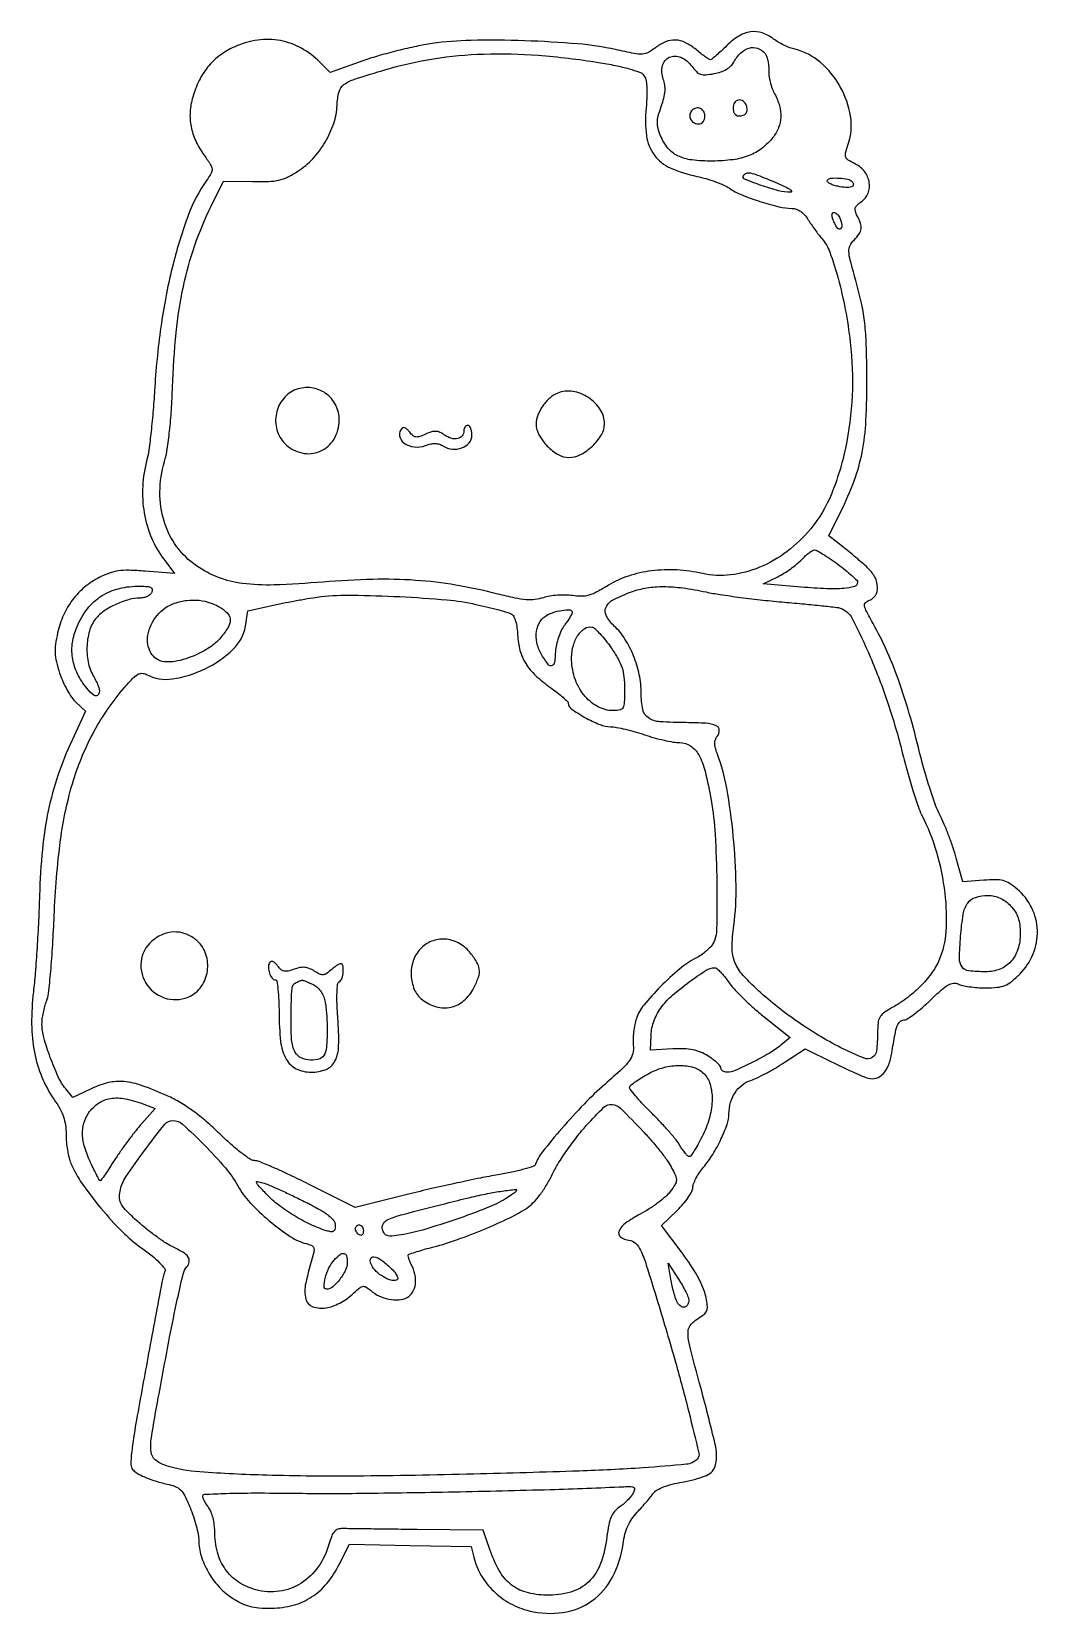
# Model space of a CAD drawing. Extents: x 126 to 377, y 52 to 446.
import ezdxf

# ---------------------------------------------------------------- set-up
doc = ezdxf.new("R2010")
doc.units = 0

msp = doc.modelspace()

# ---------------------------------------------------------------- linework, layer by layer
for points in [[(299.433333, 442.5, -0.007622), (298.050711, 441.158898, -0.011238), (296.793342, 440.028125, -0.006686), (295.714457, 439.125663, -0.172485), (295.361023, 439, -0.145976), (295.010284, 439.104628, -0.008657), (294.084073, 439.734375, -0.012448), (292.997459, 440.542273, -0.008821), (291.817631, 441.5, 0.058744), (289.181942, 443.234942, 0.105463), (286.686212, 443.884586, 0.110138), (284.21771, 443.448413, 0.068164), (281.666183, 441.95206, -0.044236), (279.900958, 440.800322, -0.111836), (278.430836, 440.39829, -0.059378), (276.422955, 440.547992, -0.00617), (271.781325, 441.514899, 0.033647), (262.404857, 442.936296, 0.012608), (249.122692, 443.70706, 0.012659), (235.771068, 443.806326, 0.032133), (226.111013, 443.011189, 0.015292), (222.207869, 442.313212, 0.008895), (217.568742, 441.249836, 0.008887), (212.954163, 440.017855, 0.014822), (209.123002, 438.797777), (200.746003, 435.85385), (197.623002, 438.865591, 0.074914), (192.951268, 442.184699, 0.081683), (187.643873, 443.85654, 0.080088), (181.992888, 443.756635, 0.068438), (176.322704, 441.914172, 0.052597), (172.957068, 439.823087, 0.058406), (170.231726, 437.139311, 0.055744), (168.105622, 433.785732, 0.041662), (166.520136, 429.702632, 0.056205), (165.862933, 425.981591, 0.064284), (166.100617, 422.37831, 0.061319), (167.267761, 418.817561, 0.044825), (169.369225, 415.221211, -0.011657), (170.959642, 412.871871, -0.119712), (171.34076, 411.771755, -0.155951), (171.116948, 410.742929, -0.023795), (169.967652, 408.954571, 0.065669), (165.458336, 400.451913, 0.027765), (161.621325, 388.089895, 0.02524), (158.718413, 373.390265, 0.02084), (157.078638, 357.5, -0.005438), (156.670723, 351.846729, -0.006171), (156.153948, 346.4375, -0.005653), (155.606713, 341.856448, -0.03379), (155.134552, 339.5, 0.053023), (154.062325, 332.828622, 0.055534), (154.444926, 326.187085, 0.057255), (156.250127, 319.976768, 0.06367), (159.374448, 314.57572), (161.983175, 311.155502), (154.703292, 311.706078, 0.012238), (150.654483, 311.912793, 0.04074), (147.997063, 311.766759, 0.052318), (145.76799, 311.219203, 0.031593), (143.269636, 310.137558, 0.055602), (139.60575, 307.722225, 0.057958), (136.621078, 304.588771, 0.056447), (134.374147, 300.775974, 0.048261), (132.891974, 296.35235, 0.020876), (132.357652, 293.498859, 0.048469), (132.256558, 291.326314, 0.047802), (132.575343, 289.156821, 0.019816), (133.398379, 286.305951, 0.025369), (134.210234, 284.221516, 0.021503), (135.270611, 282.108626, 0.022054), (136.40623, 280.265643, 0.055124), (137.431125, 279.064705), (139.796931, 276.842146), (136.483458, 269.670568, 0.026463), (132.963945, 260.856259, 0.030148), (130.569263, 252.09149, 0.027575), (129.101585, 242.464753, 0.016885), (128.385354, 231, -0.004898), (128.145223, 224.752921, -0.003817), (127.765942, 217.96875, -0.003859), (127.315469, 211.652659, -0.009361), (126.859732, 207, 0.030997), (126.423083, 198.979453, 0.045713), (127.119262, 191.966658, 0.050732), (128.97806, 185.775861, 0.053917), (132.018554, 180.220764, -0.025678), (133.433959, 177.948941, -0.043975), (134.339672, 175.909529, -0.047183), (134.834927, 173.847849, -0.035379), (135, 171.517817, 0.023234), (135.088272, 169.619205, 0.018147), (135.354281, 167.571937, 0.018489), (135.742566, 165.680507, 0.041938), (136.206061, 164.297053, 0.04998), (139.027331, 159.217335, 0.022266), (143.673701, 153.12282, 0.022314), (148.941882, 147.359289, 0.04149), (153.770437, 143.269768, -0.013668), (156.390603, 141.289789, -0.028991), (158.280989, 139.589795, -0.033483), (159.479608, 138.205035, -0.258789), (159.594957, 137.386858, 0.04524), (158.847463, 134.747562, 0.000535), (155.544224, 117.04751, 0.001383), (152.525708, 100.521716, 0.012804), (151.422918, 93.336376, 0.011578), (151.087102, 90.104214, 0.101649), (151.261623, 88.683537, 0.155531), (151.968943, 87.720369, 0.037902), (153.667183, 86.672107, 0.024797), (155.035038, 86.048641, 0.013608), (156.764162, 85.415765, 0.013536), (158.558434, 84.867448, 0.021019), (160.135043, 84.502488, -0.045852), (162.156767, 83.927506, -0.107597), (163.460747, 83.067399, -0.078521), (164.524083, 81.567224, -0.016744), (165.850488, 78.647432, -0.017499), (166.674949, 76.443228, -0.015765), (167.375032, 74.109187, -0.016017), (167.869417, 71.977055, -0.047147), (168.021962, 70.480674, 0.073348), (168.621839, 66.611159, 0.054399), (170.344836, 62.635224, 0.053428), (172.929354, 59.048266, 0.063853), (176.080553, 56.327995, 0.026887), (178.534793, 54.887236, 0.053598), (180.632346, 54.073704, 0.04942), (182.963672, 53.687582, 0.019742), (186.203554, 53.603671, 0.062811), (191.544289, 54.351082, 0.077909), (196.121168, 56.395001, 0.076184), (199.928088, 59.785323, 0.056923), (203, 64.500576), (205.5, 69.5), (220.647991, 69.224504), (235.795982, 68.949007), (236.46448, 66.285498, 0.072572), (238.32657, 61.765692, 0.066944), (241.443898, 57.825864, 0.065903), (245.542593, 54.798861, 0.066425), (250.277018, 52.952482, 0.094879), (258.678148, 52.532071, 0.120815), (265.861852, 55.398463, 0.117944), (271.022937, 61.332157, 0.087583), (273.652184, 69.644452, -0.029842), (274.11176, 72.017499, -0.04174), (274.82045, 74.057233, -0.044343), (275.817496, 75.854643, -0.040962), (277.139786, 77.5, 0.006339), (278.321147, 78.777901, 0.005626), (279.518347, 80.136772, 0.005655), (280.568332, 81.384192, 0.017207), (281.242266, 82.263479, -0.111078), (282.130562, 83.058446, -0.036056), (283.737255, 83.808341, -0.030938), (285.846188, 84.467054, -0.019962), (288.354948, 84.978133, 0.054713), (294.432332, 86.662494, 0.254776), (296.673821, 89.366332, 0.107631), (296.567527, 94.380146, 0.007045), (292.96146, 108.518942, -0.003183), (290.149383, 119.199483, -0.070575), (289.797085, 122.38448, -0.198682), (290.694465, 124.377831, -0.053563), (293.515082, 126.515444, 0.271005), (294.610717, 128.520919, 0.075316), (293.944827, 132.187957, 0.051901), (291.726506, 136.978192, 0.027633), (288.073683, 142.402652), (283.222753, 148.811617), (287.111377, 152.608756, 0.022949), (288.599927, 154.202093, 0.026711), (289.857717, 155.849403, 0.027201), (290.756374, 157.334025, 0.123098), (291, 158.308592, -0.092867), (291.176656, 159.251515, -0.028459), (291.779795, 160.576026, -0.027394), (292.638629, 162.012081, -0.026853), (293.654621, 163.355644, 0.03728), (295.941793, 166.514932, 0.027422), (298.00435, 170.315076, 0.027451), (299.511797, 174.00807, 0.080848), (299.978038, 176.702947, -0.068005), (300.382449, 179.457596, -0.075373), (301.508245, 181.899234, -0.079405), (303.245062, 183.797662, -0.088372), (305.427963, 184.976226, 0.032275), (306.982297, 185.603007, 0.010836), (309.165433, 186.710601, 0.01073), (311.534447, 188.043936, 0.012072), (313.751323, 189.42837), (318.94139, 192.846434), (325.720695, 189.47601, 0.005148), (328.473448, 188.14261, 0.005851), (331.138563, 186.923294, 0.005348), (333.423508, 185.939185, 0.032245), (334.644628, 185.518849, 0.140764), (336.640942, 185.544087, 0.132048), (338.376806, 186.620116, 0.097759), (339.707256, 188.74973, 0.051125), (340.518333, 191.782146, -0.00546), (341.320267, 196.450784, -0.042383), (341.900679, 198.583219, -0.114191), (342.576132, 199.619016, -0.193757), (343.522369, 200, 0.146414), (344.365978, 200.252445, 0.015174), (346.081326, 201.456116, 0.01784), (348.071438, 203.058514, 0.01336), (350.149424, 204.95699, -0.010547), (352.896552, 207.495297, -0.05039), (354.627212, 208.741632, -0.101089), (355.923622, 209.174034, -0.154164), (357.080365, 208.95699, 0.070362), (358.091664, 208.5868, 0.017755), (359.821517, 208.281116, 0.017763), (361.843159, 208.070356, 0.01709), (363.900925, 208, 0.02324), (366.783042, 208.134032, 0.073232), (368.658226, 208.591223, 0.074986), (370.297819, 209.563022, 0.025172), (372.367676, 211.434343, 0.099636), (375.698244, 216.443429, 0.10497), (376.750077, 222.256957, 0.106332), (375.347695, 227.937125, 0.104723), (371.729445, 232.574203, 0.03236), (369.829479, 233.973541, 0.077767), (368.234245, 234.676173, 0.066636), (366.353609, 234.915529, 0.019067), (363.410871, 234.784166), (358.229349, 234.354474), (356.584896, 240.269246, 0.01384), (355.780913, 242.878897, 0.009095), (354.718491, 245.837824, 0.009152), (353.578312, 248.682433, 0.017378), (352.540408, 250.920258, -0.029956), (351.438856, 253.460758, -0.008845), (350.057465, 257.473493, -0.008845), (348.66116, 262.049449, -0.009413), (347.458098, 266.57825, 0.009725), (344.879357, 276.261303, 0.015529), (342.261142, 284.412966, 0.01785), (339.475737, 291.436988, 0.022794), (336.392109, 297.679578, -0.004745), (334.269723, 301.61212, -0.070776), (333.744105, 303.0789, -0.25563), (333.996485, 303.90128, -0.116817), (334.990441, 304.496966, 0.185511), (336.454675, 305.667014, 0.141088), (336.966108, 307.674679, 0.108587), (336.356674, 310.089419, 0.083236), (334.749458, 312.295455, 0.011499), (333.621488, 313.350652, 0.004666), (332.03916, 314.737754, 0.004614), (330.308966, 316.198592, 0.005855), (328.683245, 317.513922), (324.867572, 320.527843), (327.846055, 326.53101, 0.026715), (331.164365, 334.22576, 0.040554), (333.125163, 341.237866, 0.035028), (334.096421, 349.187481, 0.014585), (334.338436, 360, 0.006217), (334.183169, 368.076927, 0.019731), (333.799295, 373.465988, 0.025008), (333.051059, 378.085586, 0.015921), (331.743454, 383.37345, -0.004019), (330.182549, 389.097427, -0.050186), (329.8295, 391.314751, -0.131005), (330.121226, 392.732637, -0.080663), (331.12345, 394.12345, 0.041924), (332.400201, 395.634353, 0.122519), (332.895039, 396.895266, 0.118247), (332.74998, 398.268423, 0.037705), (331.913742, 400.161174, -0.048587), (331.449356, 401.277249, -0.148043), (331.446717, 402.089397, -0.132377), (331.899873, 402.822045, -0.035674), (332.969936, 403.691496, 0.145731), (334.613404, 405.764385, 0.135203), (334.917504, 408.464342, 0.124538), (333.78528, 411.109665, 0.114216), (331.5, 413.000146, -0.023756), (329.701345, 414.009051, -0.16782), (329.080648, 414.777298, -0.151602), (329.033207, 415.805443, -0.018349), (329.691713, 418.000146, 0.123139), (330.26764, 424.910968, 0.087731), (327.688674, 432.273794, 0.087083), (322.71572, 438.352765, 0.118422), (316.439005, 441.586001, -0.032562), (315.140338, 441.994885, -0.019772), (313.662781, 442.636487, -0.019776), (312.241306, 443.392404, -0.032715), (311.115141, 444.152491, 0.085553), (308.267733, 445.665497, 0.115068), (305.36883, 445.923022, 0.103138), (302.421735, 444.860339, 0.05851)], [(308.902401, 440.6176, -0.081509), (309.331572, 439.885234, -0.035027), (309.664497, 438.798923, -0.033475), (309.863864, 437.566937, -0.037678), (309.885683, 436.3676, 0.049125), (309.939666, 435.052953, 0.026532), (310.249546, 433.461108, 0.026168), (310.741215, 431.858279, 0.037147), (311.354677, 430.5, -0.055197), (312.567248, 427.534944, -0.079817), (312.901671, 424.728989, -0.084934), (312.338763, 422.089722, -0.071854), (310.911704, 419.614879, -0.0626), (308.197776, 416.934155, -0.070765), (305.009107, 415.138331, -0.060245), (301.029934, 414.116882, -0.031177), (295.900058, 413.764448, -0.030563), (290.732797, 414.048144, -0.084311), (287.244513, 415.067019, -0.108577), (284.807446, 416.992685, -0.073401), (282.982276, 420.04279, -0.03324), (282.352483, 421.90425, -0.070628), (282.172667, 423.411167, -0.061114), (282.409757, 425.042419, -0.01984), (283.145382, 427.370253, 0.023112), (283.789872, 429.457116, 0.045098), (284.072592, 431.1742, 0.053745), (284.02019, 432.699795, 0.052652), (283.644483, 434.190253, -0.144067), (283.427731, 437.470952, -0.234798), (285.148503, 439.592657, -0.215851), (288.023327, 439.601125, -0.130483), (290.714884, 437.416846, 0.037263), (291.888671, 436.034693, 0.117623), (292.912666, 435.395438, 0.102866), (294.195332, 435.242211, 0.024838), (296.325388, 435.53322, 0.03784), (297.948119, 435.966797, 0.047993), (299.355943, 436.616972, 0.054187), (300.460581, 437.433992, 0.085546), (301.176802, 438.366375, -0.07801), (302.882006, 440.656391, -0.123495), (304.983114, 441.885472, -0.152036), (307.101796, 441.846879, -0.140437)], [(267.5, 438.325977, -0.010002), (271.738091, 437.558209, -0.018379), (275.147507, 436.738409, -0.018552), (277.707313, 435.918925, -0.137156), (278.740434, 435.182091, -0.110772), (279.269454, 434.10895, -0.040286), (279.535917, 432.423861, -0.029741), (279.574802, 430.114756, -0.012513), (279.364799, 427.015244, 0.054341), (279.475413, 420.059192, 0.129119), (281.386179, 415.29314, 0.129173), (285.391527, 412.082144, 0.054408), (292.013016, 409.960153, -0.019908), (294.30405, 409.396509, -0.017388), (296.650406, 408.629839, -0.017734), (298.723156, 407.787381, -0.048547), (300.094748, 407.00473, 0.057881), (303.001451, 405.417102, 0.018293), (307.658718, 403.72918, 0.018214), (312.41812, 402.387878, 0.059639), (315.658448, 402, -0.086715), (316.726824, 401.813307, -0.064069), (317.796693, 401.264509, -0.057471), (318.797778, 400.392247, -0.045918), (319.661565, 399.25, 0.010285), (320.440629, 398.051155, 0.007024), (321.372533, 396.720313, 0.007082), (322.307583, 395.462071, 0.014174), (323.088132, 394.5, -0.090737), (325.077883, 391.096051, -0.019898), (327.142928, 384.609361, -0.020181), (328.947071, 376.836102, -0.018621), (330.175783, 368.731637, -0.039079), (330.645094, 355.368934, -0.041303), (329.001276, 342.347072, -0.044621), (325.491323, 330.891386, -0.075136), (320.363144, 322.267681, -0.058742), (314.483033, 316.600356, -0.064571), (307.621312, 312.665582, -0.068726), (300.384629, 310.783329, -0.083608), (293.398311, 311.130151, 0.040865), (287.001162, 311.99739, 0.044394), (280.726387, 311.773478, 0.047076), (274.947882, 310.490502, 0.060978), (270.027253, 308.207722, -0.016018), (267.145019, 306.541577, -0.052784), (265.114141, 305.714743, -0.068334), (263.25257, 305.443453, -0.041729), (261.034605, 305.610457, 0.034718), (259.320578, 305.76368, 0.022542), (257.331203, 305.713281, 0.02267), (255.383886, 305.486892, 0.039447), (253.804807, 305.100595, -0.050091), (251.691902, 304.631047, -0.049824), (249.523942, 304.589827, -0.033311), (246.739932, 305.00248, -0.009304), (242.45223, 306.017075, 0.020857), (232.005041, 308.235667, 0.024777), (221.992369, 309.422697, 0.023119), (211.353894, 309.659226, 0.014685), (198.976387, 308.998042, -0.011841), (186.799551, 308.278111, -0.04064), (178.891983, 308.64103, -0.060046), (172.933538, 310.143743, -0.058979), (167.463695, 313.024979, -0.085502), (162.507425, 317.862066, -0.082462), (159.37942, 324.137242, -0.078326), (158.3481, 331.374947, -0.066976), (159.489174, 339, 0.03255), (160.164608, 342.060386, 0.011063), (160.755452, 346.57909, 0.010393), (161.217774, 351.873167, 0.008726), (161.492972, 357.5, -0.017255), (162.389098, 371.073533, -0.027447), (164.189079, 382.56966, -0.03064), (167.04003, 392.812984, -0.031199), (171.107802, 402.567413), (174.179213, 408.806334), (181.339606, 408.666839, 0.01306), (185.418599, 408.693922, 0.047585), (187.984098, 409.023739, 0.05924), (190.142783, 409.790498, 0.028664), (192.694763, 411.241347, 0.062961), (196.406597, 414.36789, 0.052328), (199.493492, 418.509894, 0.053098), (201.611121, 423.129617, 0.070516), (202.450838, 427.669127, -0.051203), (202.935972, 431.004728, -0.174711), (204.142578, 432.796437, -0.080308), (206.778607, 434.141811, -0.005868), (214.582081, 436.554926, -0.033253), (226.478639, 439.236376, -0.030448), (238.982623, 440.41943, -0.027976), (252.512171, 440.115197, -0.0202)], [(290.5, 426, 0.146325), (290.228266, 424.990666, 0.144467), (290.553147, 423.992115, 0.131205), (291.404587, 423.262677, 0.112333), (292.559017, 423, 0.137622), (293.108519, 423.154167, 0.100183), (293.576711, 423.5875, 0.086062), (293.891917, 424.235643, 0.070352), (294, 425, 0.14817), (293.627782, 426.228473, 0.177865), (292.657809, 426.936213, 0.178179), (291.461727, 426.847111, 0.148632)], [(301, 427, 0.064853), (301.099593, 426.235391, 0.082425), (301.391667, 425.5875, 0.098894), (301.824861, 425.154091, 0.148195), (302.333333, 425, 0.071951), (303.521979, 425.171939, 0.158715), (304.269391, 425.685595, 0.170852), (304.538545, 426.51036, 0.086065), (304.32411, 427.597766, 0.142098), (303.504144, 428.679262, 0.207321), (302.355969, 428.94922, 0.20873), (301.3796, 428.296226, 0.143413)], [(311.5, 408.519105, -0.011818), (313.671553, 407.56392, -0.033836), (315.113302, 406.765636, -0.139249), (315.531022, 406.290096, -0.547511), (315.364835, 406.023735, -0.066177), (312.363491, 406.388816, -0.020812), (308.026317, 407.7059, -0.012841), (303.868536, 409.280985, -0.463643), (303.588082, 410.14252, -0.166665), (304.320681, 410.743386, -0.14067), (305.325103, 410.821009, -0.043388), (307.102118, 410.292468, -0.003734)], [(330.699415, 408.633918, -0.235791), (330.946838, 407.892947, -0.288704), (330.483713, 407.346409, -0.096561), (329.076439, 407.186455, -0.034227), (327.06278, 407.486211, -0.027806), (325.918249, 407.80519, -0.050873), (325.038068, 408.207854, -0.077669), (324.528106, 408.625106, -0.332389), (324.495577, 408.992843, -0.238725), (325.342739, 409.510547, -0.034428), (327.432366, 409.533613, -0.036915), (329.554025, 409.252809, -0.146029)], [(327.625714, 399.532989, -0.049399), (328.096894, 397.815071, -0.268928), (327.773262, 396.945928, -0.419589), (327.069386, 397.020561, -0.060844), (326.233632, 398.386579, -0.023623), (325.791663, 399.492197, -0.06609), (325.625323, 400.308322, -0.137347), (325.727373, 400.801828, -0.280503), (326.052824, 401, -0.124008), (326.480792, 400.892199, -0.064356), (326.931463, 400.569066, -0.057892), (327.335306, 400.094019, -0.055682)], [(192.266075, 356.902724, 0.133942), (189.087025, 354.630233, 0.120019), (187.338635, 350.96401, 0.118988), (187.464368, 346.878551, 0.13017), (189.454545, 343.454545, 0.140579), (193.649032, 341.129909, 0.159487), (198.21318, 341.539792, 0.157193), (201.697874, 344.582008, 0.136145), (203, 349.275496, 0.117562), (202.101024, 353.046078, 0.121825), (199.604038, 355.947889, 0.122987), (196.063178, 357.333663, 0.121241)], [(257.356999, 356.029953, 0.084822), (255.395276, 354.796189, 0.057769), (253.64412, 352.818553, 0.058409), (252.412908, 350.52487, 0.094267), (252, 348.354219, 0.126838), (252.698835, 345.643703, 0.067436), (254.780169, 342.844313, 0.067722), (257.516501, 340.71376, 0.132347), (260.165817, 340, 0.122978), (263.034865, 340.716496, 0.067304), (265.994481, 342.846683, 0.067987), (268.246514, 345.650061, 0.136081), (269, 348.367313, 0.14419), (267.94662, 351.944113, 0.104354), (265.005603, 354.912484, 0.103786), (261.100829, 356.450584, 0.14107)], [(218.651123, 347.31779, 0.23327), (218.009684, 345.426955, 0.202596), (219.078703, 343.606906, 0.134983), (221.622401, 342.615613, 0.117176), (224.467594, 342.987679, -0.038233), (225.745131, 343.364593, -0.060965), (226.87795, 343.465321, -0.068011), (227.909301, 343.289444, -0.063467), (228.882139, 342.841533, 0.116407), (231.150734, 342.073404, 0.114116), (233.541344, 342.392137, 0.130085), (235.329987, 343.665053, 0.175151), (236, 345.519052, 0.038433), (235.926867, 346.469095, 0.057437), (235.70625, 347.271222, 0.075489), (235.382889, 347.818277, 0.225263), (235, 348, 0.138107), (234.618662, 347.892621, 0.100138), (234.29375, 347.590803, 0.085896), (234.074991, 347.139376, 0.070083), (234, 346.606989, -0.172035), (233.565397, 345.381248, -0.171721), (232.455394, 344.701917, -0.126147), (230.863664, 344.768635, -0.079706), (229.182397, 345.584798, 0.044506), (228.01281, 346.25766, 0.097258), (227.01244, 346.501619, 0.087386), (225.926118, 346.360663, 0.031051), (224.458047, 345.798931, -0.024558), (222.963129, 345.204578, -0.112985), (222.041861, 345.108142, -0.150482), (221.312108, 345.433541, -0.055372), (220.541576, 346.274028, 0.041728), (220.019403, 346.875699, 0.067135), (219.475032, 347.279773, 0.095457), (218.994771, 347.435806, 0.231296)], [(327.116023, 313.414831, -0.011112), (328.987256, 311.976156, -0.016181), (330.565332, 310.619671, -0.011674), (331.790875, 309.441399, -0.197955), (332, 308.933883, -0.331566), (331.238073, 307.911215, -0.051227), (328.594652, 307.408874, -0.032491), (324.338363, 307.321735, -0.010305), (318, 307.73494), (308.5, 308.551168), (312.128615, 310.331925, 0.024179), (313.685681, 311.191821, 0.016631), (315.365686, 312.307409, 0.016802), (316.914179, 313.492026, 0.032503), (318.052929, 314.556341, -0.018883), (319.000906, 315.491976, -0.023631), (319.950894, 316.282175, -0.022845), (320.79019, 316.857475, -0.139702), (321.290337, 317, -0.130196), (321.872479, 316.845802, -0.008451), (323.390087, 315.946857, -0.011852), (325.176574, 314.788183, -0.008538)], [(156.361626, 306.5, -0.121027), (155.9627, 305.925915, -0.06486), (155.242724, 305.440625, -0.058672), (154.331132, 305.111644, -0.057345), (153.360893, 305, 0.066818), (150.660653, 304.63753, 0.038884), (147.578266, 303.531179, 0.038872), (144.702362, 301.95992, 0.066442), (142.631737, 300.178596, 0.104552), (140.948738, 297.234576, 0.062896), (140.204317, 293.26443, 0.061587), (140.466588, 289.126085, 0.086902), (141.764434, 285.674682, -0.042642), (143.156273, 282.77719, -0.213804), (143.053237, 281.023458, -0.460175), (141.974893, 280.772927, -0.067601), (140.138461, 282.551105, -0.051076), (137.848377, 286.167952, -0.071452), (136.647542, 289.794882, -0.074423), (136.541983, 293.498295, -0.06126), (137.492099, 297.340141, -0.066048), (139.946793, 301.868745, -0.083484), (143.342867, 305.198899, -0.08363), (147.63623, 307.231393, -0.066544), (152.718615, 307.959962, -0.013509), (154.886385, 307.921966, -0.084353), (155.967157, 307.688385, -0.230634), (156.391686, 307.219977, -0.163782)], [(294.306534, 306.523037, 0.014811), (297.779165, 305.894059, 0.005079), (302.842354, 305.183621, 0.005043), (308.447653, 304.512502, 0.005811), (313.806534, 303.988591, -0.002081), (318.755182, 303.542025, -0.003028), (323.115536, 303.103586, -0.001517), (326.811333, 302.698001, -0.051669), (327.671887, 302.50955, -0.19779), (330.661716, 299.942975, -0.016111), (335.13604, 290.405912, -0.020925), (339.55346, 278.831868, -0.019146), (343.134952, 266.583349, 0.006576), (344.415088, 261.758307, 0.007207), (345.785175, 257.114605, 0.006789), (347.066788, 253.180046, 0.035531), (347.952032, 251.083349, -0.046744), (351.636414, 241.781076, -0.041684), (353.705956, 231.591438, -0.044017), (353.983783, 222.040459, -0.089634), (352.22235, 214.769806, -0.054929), (350.314964, 211.486064, -0.038428), (347.513566, 208.24519, -0.036304), (344.047637, 205.274496, -0.035011), (340.14773, 202.79651, 0.036115), (338.423956, 201.695889, 0.111763), (337.531599, 200.652962, 0.097199), (337.108454, 199.241985, 0.023506), (336.984687, 196.79651, -0.027341), (336.721803, 192.287264, -0.238355), (335.653857, 190.660357, -0.22386), (333.658689, 190.497428, -0.024254), (329.302029, 192.377911, -0.017341), (323.608577, 195.419514, -0.016642), (318.059153, 198.888014, -0.016767), (312.795464, 202.689086, -0.018341), (307.958441, 206.727274, -0.0232), (303.522104, 211.104585, -0.090807), (301.471328, 214.34253, -0.098959), (300.79191, 217.949267, -0.030414), (301.19165, 223.5, 0.037335), (301.770796, 233.462839, 0.019982), (301.073934, 245.777378, 0.019888), (299.435273, 257.72903, 0.046857), (297.039944, 266.394938, -0.027875), (296.593473, 267.800403, -0.064525), (296.457916, 268.897118, -0.084981), (296.616872, 269.793804, -0.08715), (297.064595, 270.577832, 0.185478), (297.578089, 272.097083, 0.285178), (296.821871, 273.210891, 0.088706), (294.265014, 273.841432, 0.01621), (289.375242, 274, -0.016439), (282.807538, 274.215993, -0.129225), (279.938167, 275.175718, -0.200942), (278.552681, 277.22544, -0.049488), (278.142857, 281.355897, 0.051858), (277.667159, 285.930141, 0.043559), (276.252555, 290.597108, 0.044622), (274.106428, 294.816242, 0.064305), (271.449518, 298.047426, -0.078311), (269.441441, 300.633177, -0.247475), (269.401505, 302.757186, -0.159826), (271.291639, 304.654997, -0.031936), (275.740524, 306.570688, -0.046425), (279.567413, 307.547732, -0.03996), (283.708586, 307.868526, -0.033431), (288.494203, 307.535854, -0.018142)], [(237.017508, 303.448639, -0.005011), (239.982007, 302.751345, -0.006388), (242.700108, 302.046252, -0.005069), (244.959724, 301.404492, -0.052202), (245.855201, 301.035171, -0.158018), (246.407783, 300.455953, -0.040795), (246.876875, 299.235236, -0.036028), (247.223038, 297.63708, -0.025387), (247.389298, 295.805357, 0.056191), (247.976569, 291.972068, 0.07388), (249.391188, 288.733069, 0.065439), (251.838461, 285.767643, 0.034053), (255.567928, 282.739012, -0.010847), (257.266089, 281.486034, -0.015922), (258.698079, 280.306065, -0.011233), (259.81444, 279.279511, -0.203964), (260, 278.843551, 0.24692), (260.734066, 277.44773, 0.022891), (264.153709, 275.319414, 0.028446), (267.862279, 273.50935, 0.096894), (270.482135, 272.967354, -0.04069), (272.011908, 272.82598, -0.013375), (274.229127, 272.375977, -0.013224), (276.672909, 271.74303, -0.014592), (279, 271, 0.015522), (281.342209, 270.256938, 0.013594), (283.831519, 269.624023, 0.013791), (286.111601, 269.175548, 0.039147), (287.72432, 269.032646, -0.143028), (290.435382, 268.211055, -0.12379), (292.459203, 266.021516, -0.065738), (294.052615, 261.894677, -0.015747), (295.556208, 254.688323, -0.029192), (296.548099, 246.163944, -0.011472), (296.95654, 234.339623, -0.006986), (296.928634, 222.637753, -0.119322), (295.970356, 218.944609, -0.066777), (295.355191, 218.091527, -0.027193), (294.314231, 217.105476, -0.026314), (293.064539, 216.152833, -0.030375), (291.778367, 215.385389, 0.054489), (287.710125, 212.68428, 0.024099), (282.954428, 208.314114, 0.022661), (278.781814, 203.689997, 0.092772), (276.96511, 200.394281, 0.030421), (276.559239, 198.855891, 0.019658), (276.269635, 197.036078, 0.019766), (276.126558, 195.228207, 0.034915), (276.171964, 193.732657, -0.080879), (276.046222, 191.68243, -0.101777), (275.262669, 189.95351, -0.049187), (273.410367, 187.869772, -0.00677), (269.088462, 183.984124, 0.021118), (263.947064, 179.087819, 0.013517), (258.381862, 172.999618, 0.010579), (253.506848, 167.12123, 0.087586), (251.861117, 164.083352, -0.237991), (251.361492, 163.587352, -0.01059), (248.959117, 162.861838, -0.015903), (245.971542, 162.129751, -0.010495), (242.497129, 161.470495, 0.008222), (238.121409, 160.660806, 0.003426), (232.243942, 159.430988, 0.003388), (225.967312, 158.028107, 0.004379), (220.226928, 156.651122), (206.953855, 153.34403), (195.323141, 159.172015, 0.00582), (190.735117, 161.404575, 0.008102), (186.573886, 163.288029, 0.005325), (183.057565, 164.767153, 0.097186), (181.870934, 165, -0.151645), (180.823852, 165.325045, -0.013878), (178.59443, 166.949692, -0.016946), (176.002401, 169.095059, -0.012468), (173.27472, 171.637248, 0.016245), (169.905042, 174.730554, 0.020888), (166.604683, 177.336722, 0.022668), (163.35703, 179.47056, 0.028018), (160.146087, 181.142047, 0.020649), (153.909322, 183.652251, 0.061335), (149.417848, 184.651154, 0.080276), (145.534435, 184.402715, 0.056747), (141.402932, 182.95301), (136.685981, 180.669574), (134.899501, 182.875784, -0.062303), (133.041632, 185.86421, -0.02012), (131.048825, 190.691139, -0.019864), (129.456391, 195.635517, -0.068069), (129, 198.972413, -0.031477), (129.082757, 200.285678, -0.018282), (129.338386, 201.845629, -0.018229), (129.710427, 203.39652, -0.029139), (130.151952, 204.6849, 0.070236), (130.638568, 206.605267, 0.004999), (131.17914, 212.107439, 0.006964), (131.668579, 218.708853, 0.005197), (132.031127, 226, -0.022449), (133.617341, 244.798482, -0.042452), (136.843784, 259.649806, -0.050479), (142.022481, 271.910492, -0.05209), (149.50867, 282.745529, -0.013191), (151.520679, 284.970963, -0.069011), (152.810345, 285.995938, -0.136807), (153.883805, 286.28358, -0.120904), (155.008355, 285.995529, 0.161236), (161.464924, 284.876073, 0.076732), (169.612075, 287.407073, 0.076916), (176.596052, 292.266525, 0.164151), (179.618649, 298.016624), (180.231758, 301.850799), (187.365879, 303.393077, -0.004979), (190.390518, 304.015494, -0.004296), (193.579352, 304.610271, -0.004327), (196.480477, 305.099771, -0.012507), (198.5, 305.370964, -0.030575), (206.209177, 305.736224, -0.00902), (218.035616, 305.359709, -0.008839), (229.783153, 304.565017, -0.033956)], [(173.697726, 302.462402, -0.074718), (175.3466, 300.989176, -0.182836), (175.866751, 299.474371, -0.134113), (175.310791, 297.661373, -0.033844), (173.471562, 295.148572, -0.073223), (170.731071, 292.720113, -0.044226), (166.896849, 290.672394, -0.044567), (162.833959, 289.357232, -0.084788), (159.413547, 289.169572, -0.239524), (156.112381, 291.353928, -0.174731), (155.355115, 295.763139, -0.12951), (157.632535, 300.683825, -0.136186), (162.001376, 303.731019, -0.055084), (165.017814, 304.431804, -0.056625), (168.085904, 304.447415, -0.05755), (171.034147, 303.778796, -0.060587)], [(261, 301.459507, -0.128202), (260.913344, 301.127095, -0.008843), (260.420704, 300.281867, -0.012137), (259.783336, 299.286763, -0.008805), (259.027928, 298.209507, 0.047888), (258.255083, 296.900878, 0.027229), (257.566909, 295.194355, 0.026971), (257.056185, 293.383819, 0.039806), (256.823541, 291.75, -0.018904), (256.543877, 288.953533, -0.269327), (255.949519, 288.19345, -0.329829), (255.105972, 288.414427, -0.024346), (253.61501, 290.464817, -0.075027), (252.352442, 293.215855, -0.085532), (252.035116, 296.093127, -0.096352), (252.692114, 298.635194, -0.129404), (254.222506, 300.443296, -0.071291), (256.055614, 301.371389, -0.044404), (258.401023, 301.939336, -0.046612), (260.428964, 302.052358, -0.403278)], [(270.652745, 292.640809, -0.02067), (272.397035, 289.870142, -0.051268), (273.369424, 287.681468, -0.053943), (273.848889, 285.408127, -0.025025), (274, 282.390809, -0.008554), (273.941359, 278.963515, -0.110835), (273.621193, 277.735222, -0.227177), (272.870518, 277.166602, -0.050418), (271.222506, 277, -0.128245), (267.252017, 278.035421, -0.099366), (263.845479, 280.953253, -0.089423), (261.56426, 285.270939, -0.080546), (260.823263, 290.277246, -0.06579), (261.255874, 293.235887, -0.078279), (262.438148, 295.79471, -0.098556), (264.077837, 297.433952, -0.198121), (265.841238, 297.787024, -0.137948), (266.598731, 297.404403, -0.019278), (267.858622, 296.156926, -0.020831), (269.263872, 294.522485, -0.016322)], [(370.075686, 228.419436, -0.044722), (371.220138, 226.959365, -0.059677), (371.961626, 225.448399, -0.054398), (372.368388, 223.697838, -0.029914), (372.5, 221.5, -0.075206), (371.907854, 217.585429, -0.109187), (370.184549, 214.55999, -0.116216), (367.440711, 212.666192, -0.093452), (363.907473, 212, -0.02745), (359.662628, 212.233217, -0.2144), (357.997807, 213.213538, -0.160844), (357.362936, 215.28602, -0.014089), (357.640613, 220.848887, -0.021134), (358.299592, 226.299673, -0.108627), (359.418922, 229.110434, -0.171454), (361.336228, 230.525485, -0.074185), (364.516816, 231, -0.05396), (366.034061, 230.83578, -0.054802), (367.472703, 230.35083, -0.052555), (368.822364, 229.542474, -0.043016)], [(156.355764, 219.629592, 0.192149), (153.658068, 214.457418, 0.182132), (155.183791, 208.704094, 0.178152), (160.16833, 205.303818, 0.18648), (166.055391, 206.029644, 0.133758), (168.934265, 208.751306, 0.11621), (170.228423, 212.707613, 0.115922), (169.621499, 216.833456, 0.132622), (167.244262, 220.022503, 0.081711), (164.618323, 221.468867, 0.094395), (161.79788, 221.901378, 0.092802), (158.978125, 221.267442, 0.076184)], [(223.174314, 217.685549, 0.108134), (221.409122, 214.732447, 0.090199), (220.88566, 211.107509, 0.092938), (221.671082, 207.6253, 0.124918), (223.634859, 205.07258, 0.09812), (227.145582, 203.285263, 0.125076), (230.764459, 203.189596, 0.123781), (234.0173, 204.836778, 0.094907), (236.48965, 207.979984, 0.036308), (237.644353, 210.675979, 0.113509), (237.851836, 212.625448, 0.111219), (237.18806, 214.492728, 0.034121), (235.411106, 216.923275, 0.096246), (232.62188, 219.176, 0.106721), (229.292039, 220.114975, 0.110602), (225.965006, 219.584561, 0.109991)], [(185.649399, 214.241733, 0.147319), (185.345801, 213.105244, 0.075015), (185.614752, 211.637583, 0.080519), (186.270157, 210.413786, 0.233728), (187.106989, 210, -0.370524), (187.462145, 209.69493, -0.010791), (187.738776, 207.576562, -0.0168), (187.938041, 204.913122, -0.010157), (188.003738, 201.75, 0.027788), (188.402065, 194.646381, 0.096098), (189.771381, 190.269185, 0.154739), (192.246976, 187.873665, 0.115996), (195.962249, 187, 0.094461), (199.705506, 187.713553, 0.18561), (201.903462, 189.735737, 0.110755), (202.842871, 193.585011, 0.023873), (202.642874, 200.484634, -0.009307), (202.435619, 204.047772, -0.019739), (202.43558, 206.811447, -0.018511), (202.592459, 208.858822, -0.229857), (202.998761, 209.499234, 0.181412), (203.668657, 210.365421, 0.056609), (203.978057, 212.007085, 0.062772), (203.898857, 213.523091, 0.363109), (203.328741, 214, 0.126431), (202.963822, 213.906227, 0.019991), (202.324998, 213.520659, 0.021095), (201.593925, 212.992986, 0.017048), (200.854364, 212.368201, -0.03559), (199.772809, 211.521126, -0.137633), (198.971438, 211.255815, -0.125844), (198.108069, 211.434612, -0.027672), (196.775623, 212.179767, 0.045457), (195.539911, 212.814303, 0.074225), (194.396617, 213.088468, 0.07111), (193.188597, 213.022201, 0.038387), (191.751112, 212.618916, -0.030394), (190.261267, 212.175161, -0.108145), (189.271325, 212.162031, -0.131013), (188.47357, 212.559996, -0.05409), (187.653755, 213.45884, 0.038187), (187.042331, 214.173495, 0.103967), (186.488047, 214.536298, 0.181148), (186.021091, 214.542819, 0.169798)], [(299.903714, 209.456956, 0.037451), (301.260958, 207.753522, 0.012243), (303.50301, 205.451127, 0.012122), (306.126438, 203.007404, 0.013395), (308.781207, 200.776236), (315.254987, 195.624894), (312.887036, 193.707444, -0.037843), (309.958374, 191.682234, -0.015972), (305.752708, 189.398757, -0.012573), (301.57413, 187.429869, -0.104171), (299.533244, 187, -0.064356), (298.94706, 187.075763, -0.082072), (298.45039, 187.298068, -0.098736), (298.118115, 187.627735, -0.149219), (298, 188.014698, 0.17905), (297.810235, 188.527629, 0.027483), (297.045313, 189.32658, 0.027786), (295.994563, 190.205604, 0.020894), (294.75, 191.055784, 0.041321), (292.895062, 192.009556, 0.049178), (291.012207, 192.579751, 0.041928), (288.822542, 192.825962, 0.020263), (286, 192.791086), (280.5, 192.5), (280.611793, 196.224411, -0.046081), (280.830977, 198.010535, -0.037225), (281.381223, 199.863797, -0.036023), (282.224836, 201.679017, -0.036151), (283.319378, 203.35208, -0.051351), (285.941399, 206.142941, -0.0199), (290.09015, 209.458086, -0.015271), (294.332962, 212.384732, -0.145932), (296.421445, 212.993167, -0.173741), (296.978332, 212.789646, -0.024669), (297.889265, 211.951586, -0.025661), (298.904373, 210.809039, -0.0193)], [(196.350736, 208.886055, -0.06819), (197.404594, 208.219902, -0.058746), (198.301781, 207.263714, -0.056417), (198.98247, 206.084464, -0.053399), (199.397789, 204.761055, -0.031757), (199.838073, 201.492642, -0.017695), (199.978804, 197.476133, -0.016059), (199.856022, 193.696962, -0.075597), (199.393011, 191.581787, -0.215612), (198.149504, 190.352452, -0.101045), (195.865157, 189.998933, -0.094434), (193.494479, 190.56948, -0.165207), (192.035184, 191.934259, -0.108381), (191.141233, 195.096841, -0.017977), (190.99095, 201.461391, -0.012259), (191.229152, 207.920772, -0.28915), (192.25, 209.337719, -0.000187), (192.743569, 209.536664, -0.000249), (193.192428, 209.717133, -0.000175), (193.568998, 209.868166, -0.002523), (193.702947, 209.921053, -0.184209), (193.851771, 209.922043, -0.003738), (194.564451, 209.649588, -0.008302), (195.399063, 209.307264, -0.005422)], [(293.714286, 186.714286, -0.126981), (295.292394, 184.03802, -0.072793), (295.799348, 180.301366, -0.062191), (295.211642, 175.964874, -0.049061), (293.555039, 171.522969, -0.00971), (292.468016, 169.406313, -0.014918), (291.437845, 167.622372, -0.009297), (290.524474, 166.203998, -0.250046), (290.142059, 166, -0.195901), (289.775933, 166.149173, -0.022883), (289.160825, 166.807813, -0.024714), (288.47656, 167.696687, -0.01781), (287.799894, 168.75, 0.036547), (286.816947, 170.160974, 0.009165), (285.009199, 172.307812, 0.009311), (282.845607, 174.692565, 0.009255), (280.590446, 177, -0.00981), (278.473305, 179.171036, -0.015036), (276.7346, 181.140922, -0.009461), (275.392015, 182.821184, -0.247532), (275.297277, 183.373353, -0.150243), (275.620452, 183.832174, -0.012477), (276.808326, 184.705464, -0.015778), (278.312438, 185.685409, -0.011507), (280.041118, 186.681786, -0.060177), (283.797726, 188.1807, -0.064355), (287.717833, 188.696831, -0.072098), (291.211981, 188.198833, -0.125625)], [(154.353256, 179.058255), (157.206512, 177.970986), (153.852091, 174.235493, 0.015124), (152.327531, 172.430808, 0.007491), (150.498063, 170.055114, 0.007427), (148.672885, 167.532763, 0.01079), (147.144589, 165.25, -0.003616), (145.838569, 163.237371, -0.005807), (144.692573, 161.542188, -0.001597), (143.679251, 160.090075, -0.244276), (143.505881, 160, -0.274023), (143.345953, 160.094763, -0.002684), (142.684307, 161.318674, -0.007828), (141.939646, 162.768184, -0.004878), (141.110127, 164.489102, -0.035369), (139.651806, 168.263558, -0.064415), (139.095735, 171.515938, -0.078261), (139.424072, 174.345508, -0.085026), (140.606999, 176.849299, -0.089245), (143.058056, 179.282611, -0.111563), (146.025659, 180.473211, -0.089854), (149.71581, 180.399794, -0.041263)], [(278.638085, 172.258505, -0.011766), (280.7391, 169.93177, -0.010621), (282.803199, 167.429274, -0.010708), (284.556829, 165.108232, -0.032917), (285.602015, 163.440428, -0.015914), (286.687814, 161.260809, -0.118022), (286.911299, 160.131634, -0.130131), (286.585917, 159.07366, -0.020926), (285.35797, 157.275019, -0.052419), (284.194204, 156.014767, -0.019279), (282.311611, 154.486509, -0.018862), (280.110952, 152.96276, -0.021511), (277.89404, 151.679053, 0.033144), (274.241274, 149.448947, 0.138104), (272.631389, 147.46601, 0.347981), (273.019213, 146.021449, 0.13153), (275.096846, 145.198356, -0.161927), (276.724449, 144.438652, -0.094588), (277.995592, 142.674608, -0.032203), (279.422928, 139.009939, -0.002969), (282.314439, 129.698356, -0.00449), (286.689984, 114.82798, -0.008013), (289.981925, 102.511012, -0.003084), (292.49094, 92.21237, -0.256435), (292.072073, 90.694468, -0.177743), (289.416543, 89.419285, -0.007226), (278.641898, 88.540094, -0.008355), (262.696904, 87.738083, -0.002057), (236.482988, 86.966336, -0.004205), (207.306297, 86.473017, -0.009193), (184.950089, 86.694121, -0.010112), (168.286063, 87.502952, -0.060257), (159.75, 89.136567, -0.094445), (157.193443, 90.525896, -0.197177), (156.135069, 92.484999, -0.067158), (156.236638, 96.090708, -0.004787), (157.956532, 106, -0.001726), (160.767914, 121.032959, -0.006555), (162.67977, 130.395125, -0.005945), (164.145943, 136.758926, -0.114089), (165.05213, 138.562813, 0.130599), (165.641876, 139.838621, 0.202106), (165.374209, 141.005052, 0.103173), (164.078671, 142.189822, 0.023025), (161.418181, 143.60585, -0.03388), (159.729789, 144.552038, -0.012261), (157.464821, 146.111755, -0.012094), (155.060634, 147.94611, -0.014092), (152.87042, 149.806412, -0.011005), (150.014257, 152.490334, -0.065938), (148.761317, 154.095479, -0.115343), (148.30997, 155.547207, -0.06739), (148.424913, 157.374565, -0.097411), (149.899178, 160.944805, -0.013558), (154.526256, 167.524052, -0.008987), (159.571033, 174.050897, -0.22751), (161.548917, 175, -0.1864), (163.987732, 174.058081, -0.012656), (169.463538, 168.82796, -0.018824), (174.682433, 163.173808, -0.052424), (177.742366, 158.729718, 0.064138), (180.720146, 154.61406, 0.029059), (185.558971, 150.031038, 0.02857), (190.767076, 146.128809, 0.084898), (194.832845, 144.330128, -0.043724), (195.968852, 143.935276, -0.149417), (196.551194, 143.426017, -0.161364), (196.724469, 142.704333, -0.053399), (196.514926, 141.620799, 0.020592), (194.636137, 134.458895, 0.114153), (194.683379, 130.505329, 0.256175), (196.399637, 128.628859, 0.122932), (199.7529, 128.347327, 0.049507), (201.321299, 128.764235, 0.029122), (203.096988, 129.550764, 0.028907), (204.796872, 130.553607, 0.043324), (206.138867, 131.633043, -0.01393), (207.872961, 133.204149, -0.118061), (208.802724, 133.680226, -0.194849), (209.627939, 133.558313, -0.050528), (210.732768, 132.748493, 0.071994), (212.839031, 131.338992, 0.063194), (215.353516, 130.506303, 0.066616), (217.851853, 130.354886, 0.105108), (219.906859, 130.950153, 0.140403), (221.263039, 132.266193, 0.099993), (221.937031, 134.28573, 0.085135), (221.823005, 136.706449, 0.068725), (220.91898, 139.151388, -0.023793), (220.536235, 139.956395, -0.034099), (220.281719, 140.704156, -0.036361), (220.166684, 141.311436, -0.228854), (220.26761, 141.600943, -0.117743), (220.626183, 141.821276, -0.00368), (222.277979, 142.348982, -0.006996), (224.250382, 142.93301, -0.004769), (226.508079, 143.54412, 0.021684), (232.388596, 145.351367, 0.013429), (239.131861, 147.95429, 0.013268), (245.415265, 150.773658, 0.035745), (249.661105, 153.203357, 0.051576), (251.293012, 154.562038, 0.030832), (252.943847, 156.475682, 0.027851), (254.532253, 158.825224, 0.022458), (255.977054, 161.508861, -0.026892), (257.488995, 164.258547, -0.0132), (259.688695, 167.594813, -0.013056), (262.16246, 170.94933, -0.018506), (264.547194, 173.789021, -0.015401), (268.878964, 178.289121, -0.224105), (270.911395, 178.991488, -0.169579), (273.045969, 177.975715, -0.008171)], [(194.25, 154.857163, -0.009924), (198.073232, 152.847476, -0.037466), (200.336065, 151.369134, -0.064913), (201.591009, 150.119586, -0.165976), (202, 148.921452, -0.047734), (201.901285, 147.889784, -0.212239), (201.561171, 147.402181, -0.179679), (200.926878, 147.281575, -0.033186), (199.75, 147.56212, -0.036207), (195.873312, 149.077991, -0.02524), (191.73969, 151.31261, -0.025454), (187.917857, 153.910255, -0.041497), (185, 156.525729, -0.00327), (182.793543, 158.891794, -0.104863), (182.393052, 159.567545, -0.573902), (182.613371, 159.820795, -0.025768), (184, 159.483346, -0.028548), (185.417976, 158.970037, -0.004889), (188.042188, 157.816392, -0.005316), (191.09956, 156.397179, -0.004721)], [(244.393965, 155.51971, -0.040861), (239.747403, 153.227173, -0.01094), (232.01452, 150.362447, -0.011354), (224.056584, 147.81156, -0.032336), (218.38371, 146.526047, -0.014711), (216.055111, 146.224514, -0.096624), (214.889068, 146.333619, -0.178897), (214.200887, 146.845996, -0.080416), (213.738561, 147.891744, -0.217869), (213.996673, 149.366594, -0.145796), (215.351314, 150.459706, -0.033528), (218.797412, 151.610793, -0.00197), (229.5, 154.359611, -0.003547), (235.535618, 155.838995, -0.00923), (239.905303, 156.792387, -0.012182), (243.503542, 157.417438, -0.013581), (247, 157.840707, -0.5536), (247.14807, 157.647099, -0.121817), (246.853227, 157.216818, -0.034324), (245.873563, 156.458081, -0.012589)], [(209, 147.440983, -0.066118), (208.926733, 146.889346, -0.138808), (208.70625, 146.521475, -0.191142), (208.379648, 146.392057, -0.139169), (208, 146.5, -0.06081), (207.617485, 146.806203, -0.051032), (207.29375, 147.2129, -0.053229), (207.073302, 147.653442, -0.089642), (207, 148.059017, -0.105429), (207.076556, 148.418051, -0.099231), (207.29375, 148.723586, -0.096318), (207.618268, 148.928382, -0.092995), (208, 149, -0.153634), (208.381379, 148.879982, -0.097988), (208.70625, 148.542039, -0.080552), (208.925455, 148.037096, -0.062283)], [(205, 139.688561, -0.11474), (204.544051, 137.727839, -0.049779), (203.121562, 135.44087, -0.049461), (201.355748, 133.563375, -0.181247), (199.852637, 133, -0.419712), (199.20054, 133.66443, -0.058823), (199.490736, 135.781183, -0.049377), (200.412681, 138.287939, -0.070709), (201.732899, 140.25, -0.037124), (203.181749, 141.635667, -0.218134), (204.173386, 141.898781, -0.299229), (204.806847, 141.306658, -0.059474)], [(215.767045, 138.323864, -0.023465), (216.786382, 137.204081, -0.058512), (217.387086, 136.27645, -0.1157), (217.538756, 135.620999, -0.322001), (217.27703, 135.25901, -0.155954), (215.823681, 135.241083, -0.060626), (213.964583, 136.067261, -0.057347), (212.197179, 137.421638, -0.0779), (210.987735, 139.022918, -0.166972), (210.754839, 140.461454, -0.406867), (211.544288, 141.03414, -0.118627), (213.475673, 140.259614, -0.04199)], [(289.994877, 130.309017, -0.120378), (289.710896, 129.12449, -0.228708), (288.945737, 128.547374, -0.213433), (287.971573, 128.769339, -0.109134), (287.138933, 129.740401, -0.041661), (286.72524, 130.697135, -0.013345), (286.269917, 132.178714, -0.013211), (285.848892, 133.86228, -0.014395), (285.530651, 135.51841), (284.883783, 139.5), (287.436768, 135.5, -0.012322), (288.414683, 133.881194, -0.01523), (289.241319, 132.325149, -0.013623), (289.853662, 130.992163, -0.100102)], [(276.075791, 82.141617, -0.048884), (275.524995, 81.317363, -0.023255), (274.670024, 80.368283, -0.022793), (273.676469, 79.451123, -0.029964), (272.686841, 78.71438, 0.071923), (271.472453, 77.641439, 0.07677), (270.643574, 76.290477, 0.053251), (270.067441, 74.364602, 0.016823), (269.616294, 71.392354, -0.057871), (268.035383, 64.718901, -0.1146), (265.086276, 60.182319, -0.123607), (260.611498, 57.619046, -0.073709), (254.489881, 56.836882, -0.062485), (249.483731, 57.567273, -0.103619), (245.705518, 59.515961, -0.094753), (242.808343, 62.961402, -0.045691), (240.453501, 68.25), (238.839267, 73), (222.419633, 73.178571, -0.000267), (215.968361, 73.252177, -0.000368), (210.171741, 73.32567, -0.000232), (205.296705, 73.393323, -0.004463), (203.782039, 73.428571, 0.089416), (202.641641, 73.260689, 0.131544), (201.802365, 72.703466, 0.087979), (201.137062, 71.612455, 0.024643), (200.500987, 69.710978, -0.083084), (197.779994, 63.921106, -0.101328), (193.463881, 59.788204, -0.106579), (188.055497, 57.817698, -0.100904), (182.201461, 58.193399, -0.079763), (177.855769, 60.157087, -0.094477), (174.631207, 63.296332, -0.089324), (172.66703, 67.554005, -0.0636), (172, 72.776752, 0.03345), (171.891969, 74.389738, 0.028736), (171.568717, 76.059657, 0.029775), (171.095976, 77.544669, 0.070072), (170.531803, 78.55887, -0.021423), (169.967491, 79.375424, -0.022566), (169.485535, 80.223543, -0.022928), (169.138569, 80.98858, -0.087246), (169.031762, 81.5, -0.410377), (169.459647, 81.962069, -0.003385), (174.868474, 82.168684, -0.007965), (181.91954, 82.277852, -0.003033), (191.749959, 82.213823, 0.005952), (208.237139, 82.202688, 0.002159), (231.628732, 82.566346, 0.002195), (255.456565, 83.14437, 0.00474), (273.785184, 83.843488, -0.012769), (275.681102, 83.885336, -0.160232), (276.352368, 83.661969, -0.320244), (276.510645, 83.171166, -0.045909)]]:
    msp.add_lwpolyline(points, format="xyb", close=True)

doc.saveas('drawing.dxf')
